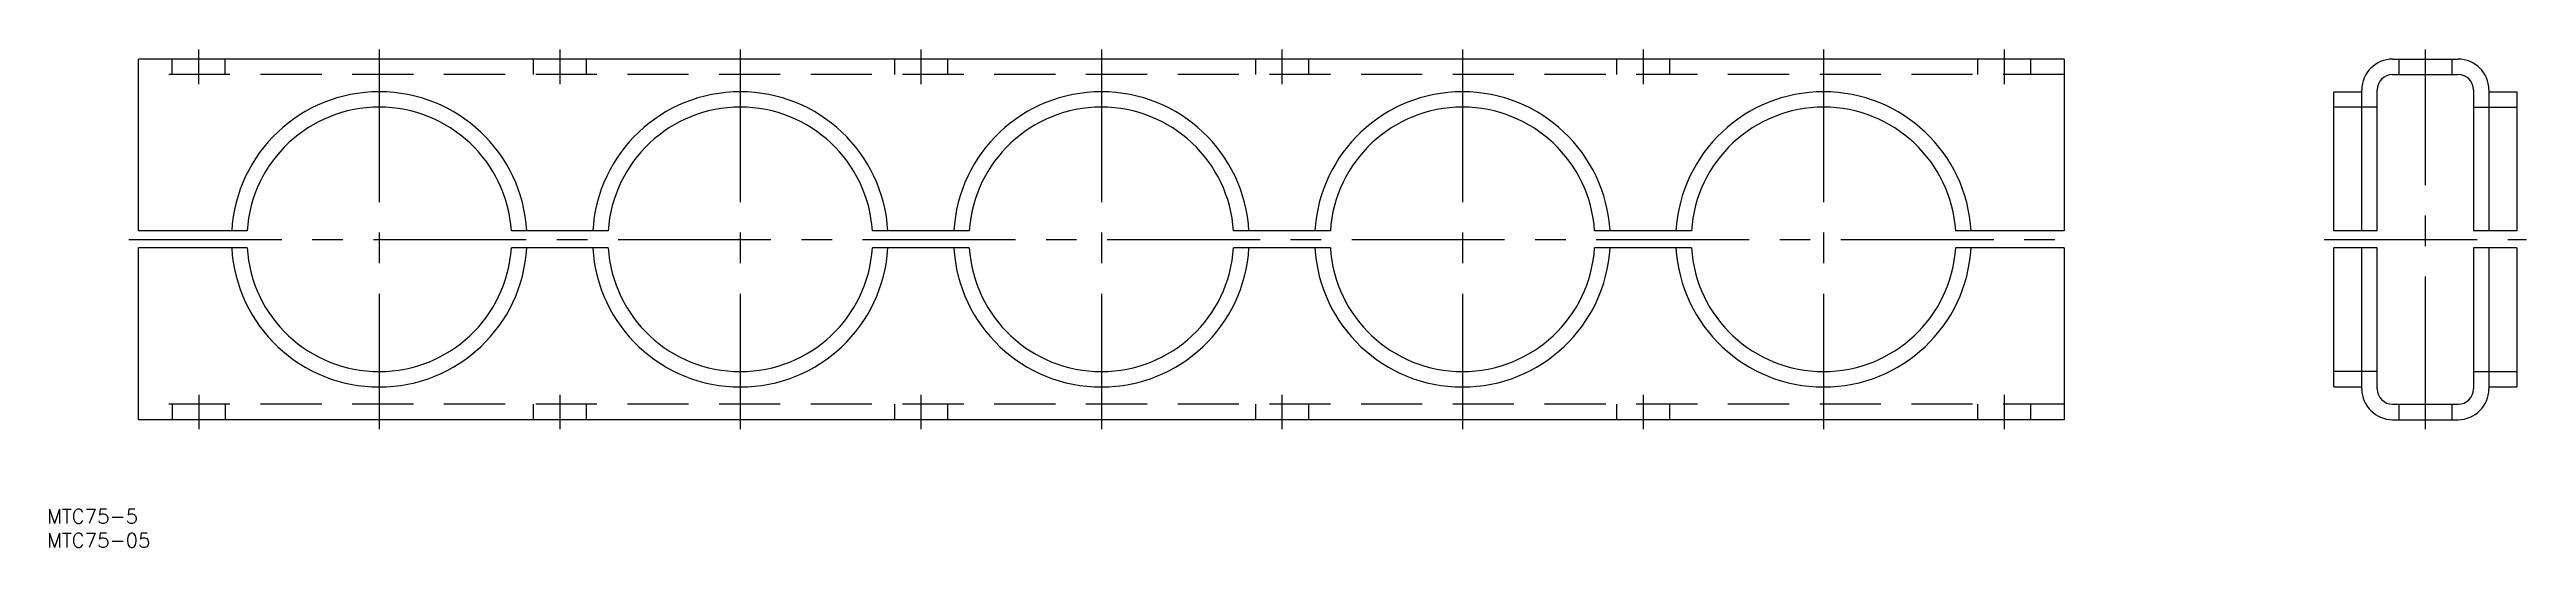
# Model space of a CAD drawing. Extents: x -68 to 446, y -64 to 40.
import ezdxf

# ---------------------------------------------------------------- set-up
doc = ezdxf.new("R2010")
doc.units = 0
doc.linetypes.add('CENTER', pattern=[50.8, 31.75, -6.35, 6.35, -6.35])
doc.linetypes.add('DASHED', pattern=[19.05, 12.7, -6.35])
doc.layers.get('0').update_dxf_attribs({"linetype": 'CONTINUOUS'})
doc.layers.add('CENTER', color=1, linetype='CENTER')
doc.styles.get("Standard").update_dxf_attribs({"font": 'txt.shx', "height": 3, "bigfont": 'bigfont.shx'})

msp = doc.modelspace()

# ---------------------------------------------------------------- linework, layer by layer
at = {"color": 7, "linetype": 'CONTINUOUS'}
for p, q in [((350, 37.5), (-50, 37.5)), ((-50, 1.75), (-50, 37.5)), ((350, 37.5), (350, 1.75)), ((418.2, 37.5), (431.8, 37.5)), ((411.8, 1.75), (411.8, 31.1)), ((415, 1.75), (415, 31.1)), ((418.2, 34.3), (431.8, 34.3)), ((435, 31.1), (435, 1.75)), ((438.2, 31.1), (438.2, 1.75)), ((406, 1.75), (406, 30.7)), ((406, 30.7), (411.8, 30.7)), ((438.2, 30.7), (444, 30.7)), ((444, 30.7), (444, 1.75)), ((-27.44, 1.75), (-50, 1.75)), ((47.56, 1.75), (27.44, 1.75)), ((122.56, 1.75), (102.44, 1.75)), ((197.56, 1.75), (177.44, 1.75)), ((272.56, 1.75), (252.44, 1.75)), ((350, 1.75), (327.44, 1.75)), ((415, 1.75), (406, 1.75)), ((444, 1.75), (435, 1.75)), ((-50, -37.5), (-50, -1.75)), ((-27.44, -1.75), (-50, -1.75)), ((47.56, -1.75), (27.44, -1.75)), ((122.56, -1.75), (102.44, -1.75)), ((197.56, -1.75), (177.44, -1.75)), ((272.56, -1.75), (252.44, -1.75)), ((350, -1.75), (327.44, -1.75)), ((350, -1.75), (350, -37.5)), ((415, -1.75), (406, -1.75)), ((406, -30.7), (406, -1.75)), ((411.8, -31.1), (411.8, -1.75)), ((415, -31.1), (415, -1.75)), ((435, -1.75), (435, -31.1)), ((444, -1.75), (435, -1.75)), ((438.2, -1.75), (438.2, -31.1)), ((444, -1.75), (444, -30.7)), ((406, -30.7), (411.8, -30.7)), ((438.2, -30.7), (444, -30.7)), ((418.2, -34.3), (431.8, -34.3)), ((350, -37.5), (-50, -37.5)), ((418.2, -37.5), (431.8, -37.5))]:
    msp.add_line(p, q, dxfattribs=at)
at = {"color": 3, "linetype": 'DASHED'}
for p, q in [((-43, 34.3), (-43, 37.5)), ((-32, 34.3), (-32, 37.5)), ((32, 37.5), (32, 34.3)), ((43, 37.5), (43, 34.3)), ((107, 37.5), (107, 34.3)), ((118, 37.5), (118, 34.3)), ((182, 37.5), (182, 34.3)), ((193, 37.5), (193, 34.3)), ((257, 37.5), (257, 34.3)), ((268, 37.5), (268, 34.3)), ((332, 37.5), (332, 34.3)), ((343, 37.5), (343, 34.3)), ((419.5, 37.5), (419.5, 34.3)), ((430.5, 37.5), (430.5, 34.3)), ((350, 34.3), (-50, 34.3)), ((415, 27.5), (406, 27.5)), ((435, 27.5), (444, 27.5)), ((415, -27.5), (406, -27.5)), ((435, -27.5), (444, -27.5)), ((350, -34.3), (-50, -34.3)), ((-43, -34.3), (-43, -37.5)), ((-32, -34.3), (-32, -37.5)), ((32, -34.3), (32, -37.5)), ((43, -34.3), (43, -37.5)), ((107, -34.3), (107, -37.5)), ((118, -34.3), (118, -37.5)), ((182, -34.3), (182, -37.5)), ((193, -34.3), (193, -37.5)), ((257, -34.3), (257, -37.5)), ((268, -34.3), (268, -37.5)), ((332, -34.3), (332, -37.5)), ((343, -34.3), (343, -37.5)), ((419.5, -34.3), (419.5, -37.5)), ((430.5, -34.3), (430.5, -37.5))]:
    msp.add_line(p, q, dxfattribs=at)
at = {"color": 7, "linetype": 'CONTINUOUS'}
for centre, radius, start, end in [((418.2, 31.1), 6.4, 90, 180), ((431.8, 31.1), 6.4, 360, 90), ((418.2, 31.1), 3.2, 90, 180), ((431.8, 31.1), 3.2, 360, 90), ((0, 0), 30.7, 3.2678, 176.7322), ((0, 0), 27.5, 3.6486, 176.3514), ((75, 0), 30.7, 3.2678, 176.7322), ((75, 0), 27.5, 3.6486, 176.3514), ((150, 0), 30.7, 3.2678, 176.7322), ((150, 0), 27.5, 3.6486, 176.3514), ((225, 0), 30.7, 3.2678, 176.7322), ((225, 0), 27.5, 3.6486, 176.3514), ((300, 0), 30.7, 3.2678, 176.7322), ((300, 0), 27.5, 3.6486, 176.3514), ((0, 0), 30.7, 183.2678, 356.7322), ((0, 0), 27.5, 183.6486, 356.3514), ((75, 0), 30.7, 183.2678, 356.7322), ((75, 0), 27.5, 183.6486, 356.3514), ((150, 0), 30.7, 183.2678, 356.7322), ((150, 0), 27.5, 183.6486, 356.3514), ((225, 0), 30.7, 183.2678, 356.7322), ((225, 0), 27.5, 183.6486, 356.3514), ((300, 0), 30.7, 183.2678, 356.7322), ((300, 0), 27.5, 183.6486, 356.3514), ((418.2, -31.1), 6.4, 180, 270), ((418.2, -31.1), 3.2, 180, 270), ((431.8, -31.1), 3.2, 270, 0), ((431.8, -31.1), 6.4, 270, 0)]:
    msp.add_arc(centre, radius, start, end, dxfattribs=at)
at = {"layer": 'CENTER', "color": 1, "linetype": 'CENTER'}
for p, q in [((-37.5, 32.3), (-37.5, 39.5)), ((0, 39.5), (0, -39.5)), ((37.5, 39.5), (37.5, 32.3)), ((75, 39.5), (75, -39.5)), ((112.5, 39.5), (112.5, 32.3)), ((150, 39.5), (150, -39.5)), ((187.5, 39.5), (187.5, 32.3)), ((225, 39.5), (225, -39.5)), ((262.5, 39.5), (262.5, 32.3)), ((300, 39.5), (300, -39.5)), ((337.5, 39.5), (337.5, 32.3)), ((425, -39.5), (425, 39.5)), ((-52, 0), (352, 0)), ((404, 0), (446, 0)), ((-37.5, -32.3), (-37.5, -39.5)), ((37.5, -32.3), (37.5, -39.5)), ((112.5, -32.3), (112.5, -39.5)), ((187.5, -32.3), (187.5, -39.5)), ((262.5, -32.3), (262.5, -39.5)), ((337.5, -32.3), (337.5, -39.5))]:
    msp.add_line(p, q, dxfattribs=at)

# ---------------------------------------------------------------- texts
at = {"color": 7, "linetype": 'CONTINUOUS'}
for s, p in [('MTC75-5', (-69, -59.09)), ('MTC75-05', (-69, -64.09))]:
    msp.add_text(s, height=3, dxfattribs=at).set_placement(p)

doc.saveas('drawing.dxf')
